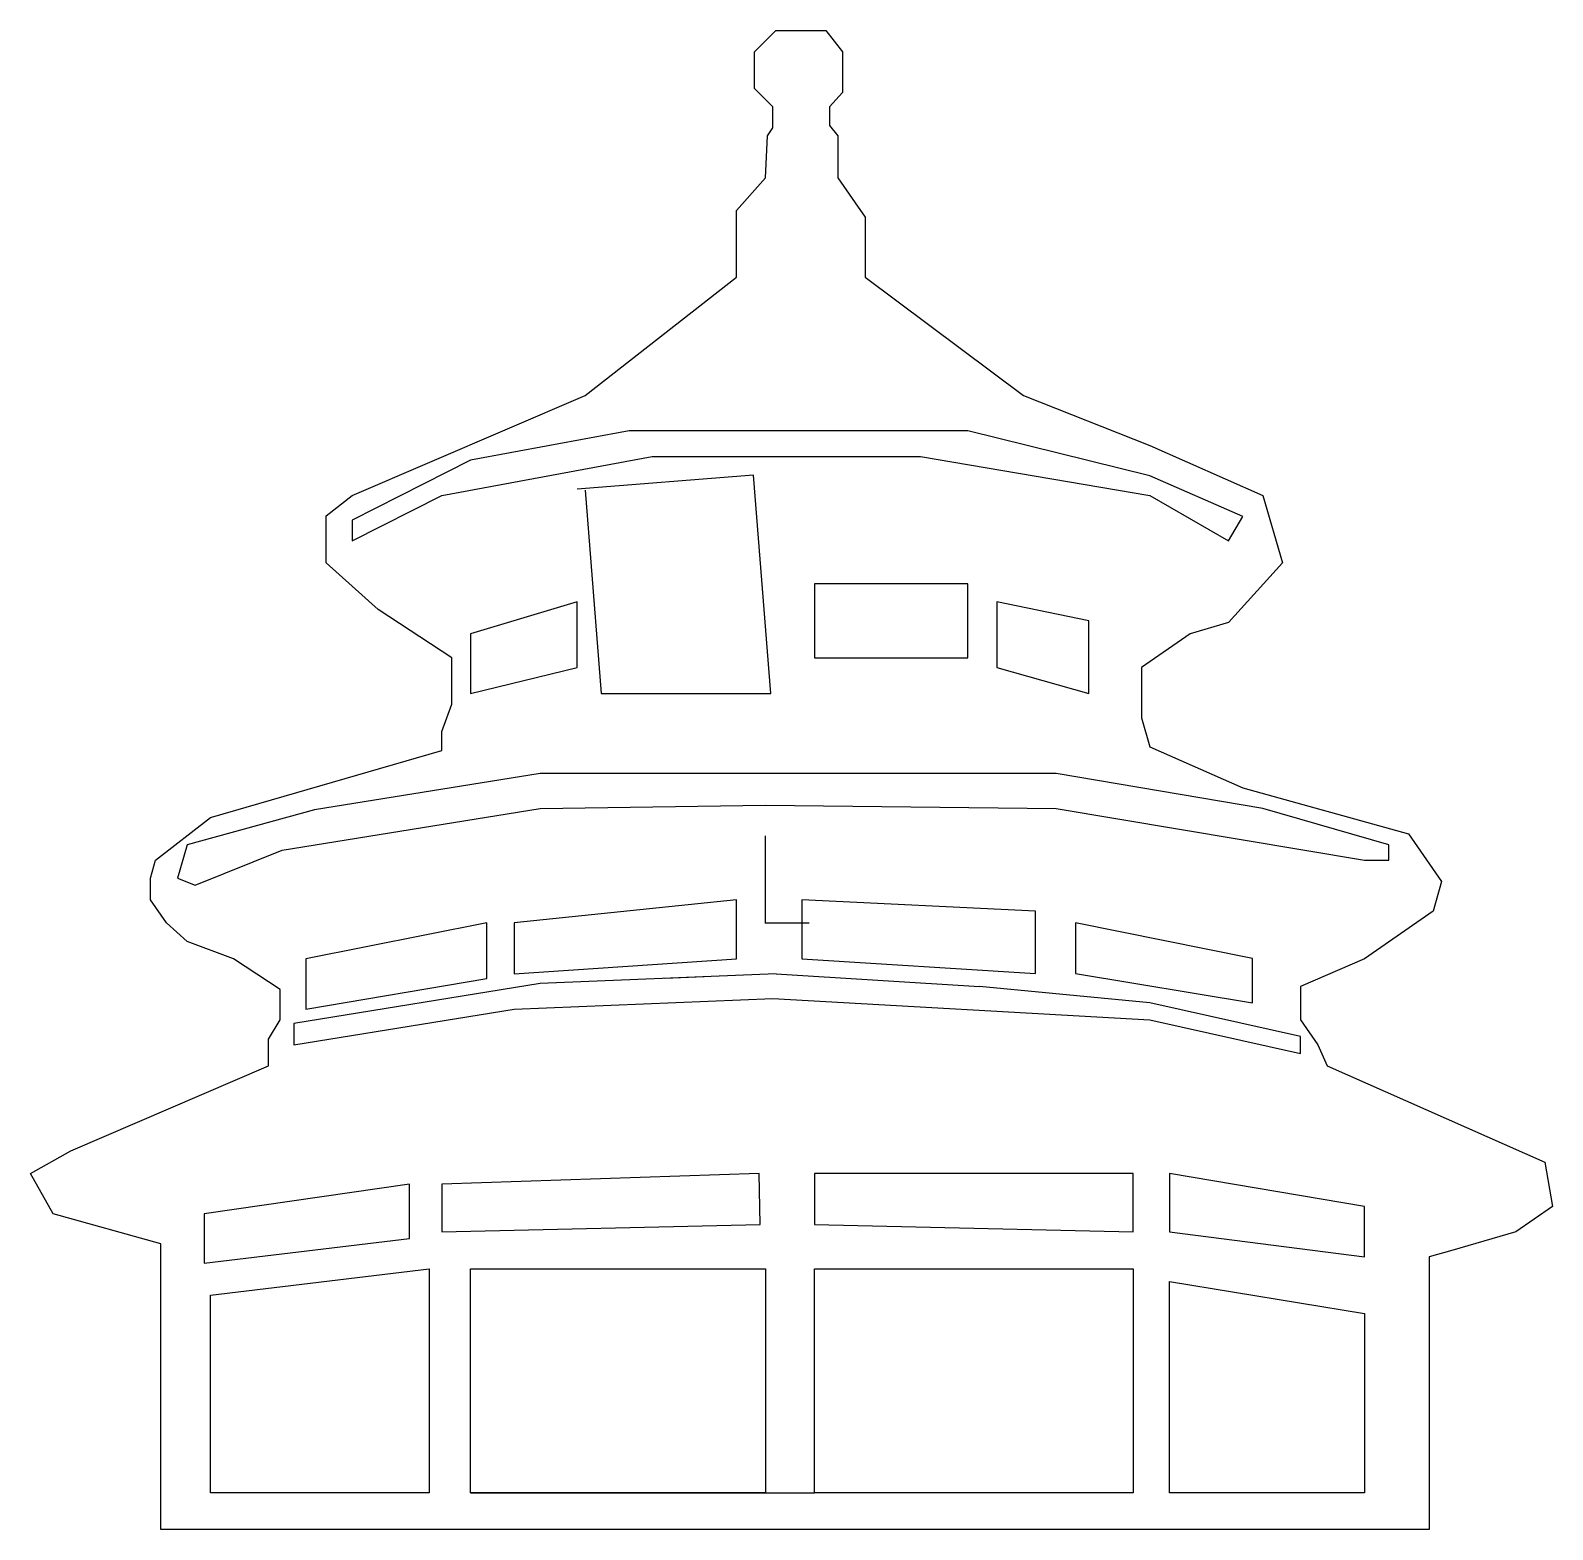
# Model space of a CAD drawing. Header units: millimetres. Extents: x -66 to 71, y -54 to 80.
import ezdxf

# ---------------------------------------------------------------- set-up
doc = ezdxf.new("R2010")
doc.units = ezdxf.units.MM
doc.header["$PDSIZE"] = -1

msp = doc.modelspace()

# ---------------------------------------------------------------- linework, layer by layer
at = {"color": 7, "linetype": 'Continuous'}
for p, q in [((-1.01, 78.18), (0.92, 80.1)), ((0.92, 80.1), (5.39, 80.1)), ((5.39, 80.1), (6.89, 78.18)), ((-1.01, 74.9), (-1.01, 78.18)), ((6.89, 78.18), (6.89, 74.52)), ((0.65, 73.24), (-1.01, 74.9)), ((6.89, 74.52), (5.74, 73.24)), ((0.65, 71.36), (0.65, 73.24)), ((5.74, 73.24), (5.74, 71.58)), ((0.16, 70.63), (0.65, 71.36)), ((5.74, 71.58), (6.49, 70.63)), ((0, 66.87), (0.16, 70.63)), ((6.49, 70.63), (6.49, 66.87)), ((-2.62, 63.94), (0, 66.87)), ((6.49, 66.87), (8.04, 64.63)), ((8.04, 64.63), (8.93, 63.35)), ((-2.62, 61.03), (-2.62, 63.94)), ((8.93, 63.35), (8.93, 59.48)), ((-2.62, 57.94), (-2.62, 61.03)), ((8.93, 59.48), (8.93, 57.94)), ((-16.21, 47.33), (-2.62, 57.94)), ((8.93, 57.94), (23.15, 47.33)), ((-37.11, 38.36), (-16.21, 47.33)), ((23.15, 47.33), (34.48, 42.85)), ((-12.24, 44.16), (-26.5, 41.52)), ((18.14, 44.16), (-12.24, 44.16)), ((34.48, 40.11), (18.14, 44.16)), ((34.48, 42.85), (44.63, 38.36)), ((-26.5, 41.52), (-37.11, 36.15)), ((-29.07, 38.36), (-10.19, 41.85)), ((-10.19, 41.85), (13.91, 41.85)), ((13.91, 41.85), (34.48, 38.36)), ((-1.08, 40.18), (-16.91, 38.93)), ((0.46, 20.57), (-1.08, 40.18)), ((42.81, 36.48), (34.48, 40.11)), ((-39.45, 36.53), (-37.11, 38.36)), ((-37.11, 34.29), (-29.07, 38.36)), ((-16.21, 38.84), (-14.77, 20.57)), ((34.48, 38.36), (41.55, 34.29)), ((44.63, 38.36), (46.37, 32.32)), ((-39.45, 32.32), (-39.45, 36.53)), ((-37.11, 36.15), (-37.11, 34.29)), ((41.55, 34.29), (42.81, 36.48)), ((-34.77, 28.12), (-39.45, 32.32)), ((46.37, 32.32), (41.55, 26.95)), ((4.38, 30.41), (4.38, 23.77)), ((18.14, 30.41), (4.38, 30.41)), ((18.14, 23.77), (18.14, 30.41)), ((-16.91, 28.8), (-26.5, 25.94)), ((-16.91, 22.91), (-16.91, 28.8)), ((20.76, 28.8), (20.76, 22.91)), ((28.99, 27.09), (20.76, 28.8)), ((-28.15, 23.77), (-34.77, 28.12)), ((28.99, 20.57), (28.99, 27.09)), ((41.55, 26.95), (38.09, 25.94)), ((-26.5, 25.94), (-26.5, 20.57)), ((38.09, 25.94), (33.73, 22.91)), ((-28.15, 19.61), (-28.15, 23.77)), ((4.38, 23.77), (14.74, 23.77)), ((14.74, 23.77), (18.14, 23.77)), ((-26.5, 20.57), (-16.91, 22.91)), ((20.76, 22.91), (28.99, 20.57)), ((33.73, 22.91), (33.73, 18.4)), ((-14.77, 20.57), (0.46, 20.57)), ((-29.07, 17.18), (-28.15, 19.61)), ((33.73, 18.4), (34.48, 15.8)), ((-29.07, 15.46), (-29.07, 17.18)), ((-49.83, 9.45), (-29.07, 15.46)), ((34.48, 15.8), (42.81, 12.11)), ((-20.22, 13.4), (-40.49, 10.13)), ((26.06, 13.4), (-20.22, 13.4)), ((44.63, 10.27), (26.06, 13.4)), ((42.81, 12.11), (57.68, 7.97)), ((-40.49, 10.13), (-51.91, 7)), ((-43.39, 6.53), (-20.23, 10.27)), ((-20.23, 10.27), (0, 10.56)), ((0, 10.56), (26.06, 10.27)), ((26.06, 10.27), (53.75, 5.61)), ((55.94, 7), (44.63, 10.27)), ((-54.76, 5.61), (-49.83, 9.45)), ((-51.91, 7), (-52.78, 3.99)), ((0, 0), (0, 7.8)), ((55.94, 5.61), (55.94, 7)), ((57.68, 7.97), (60.65, 3.7)), ((-55.21, 3.99), (-54.76, 5.61)), ((-51.19, 3.37), (-43.39, 6.53)), ((53.75, 5.61), (55.94, 5.61)), ((-55.21, 2.07), (-55.21, 3.99)), ((-52.78, 3.99), (-51.19, 3.37)), ((60.65, 3.7), (59.9, 1.04)), ((-53.77, 0), (-55.21, 2.07)), ((-2.62, 2.07), (-22.56, -0.01)), ((-2.62, -3.25), (-2.62, 2.07)), ((3.25, 2.07), (3.25, -3.25)), ((24.23, 1.04), (3.25, 2.07)), ((-25.02, 0), (-41.27, -3.25)), ((-25.02, -5), (-25.02, 0)), ((0, 0), (3.9, 0)), ((24.23, -4.55), (24.23, 1.04)), ((27.82, 0), (27.82, -4.55)), ((43.7, -3.22), (27.82, 0)), ((59.9, 1.04), (53.75, -3.25)), ((-51.91, -1.67), (-53.77, 0)), ((-22.56, -0.01), (-22.56, -4.58)), ((-47.76, -3.25), (-51.91, -1.67)), ((-43.58, -5.99), (-47.76, -3.25)), ((-41.27, -3.25), (-41.27, -7.75)), ((-22.56, -4.58), (-2.62, -3.25)), ((3.25, -3.25), (24.23, -4.55)), ((43.7, -7.2), (43.7, -3.22)), ((53.75, -3.25), (48.01, -5.71)), ((-20.24, -5.46), (-42.33, -9.03)), ((-41.27, -7.75), (-25.02, -5)), ((0.94, -4.58), (-20.24, -5.46)), ((-5.52, -4.85), (-9.06, -5)), ((0.94, -4.58), (19.2, -5.71)), ((27.82, -4.55), (43.7, -7.2)), ((-43.58, -8.7), (-43.58, -5.99)), ((-22.56, -7.75), (0.65, -6.79)), ((0.65, -6.79), (34.48, -8.7)), ((34.48, -7.2), (19.2, -5.71)), ((48.01, -5.71), (48.01, -8.7)), ((-42.33, -10.95), (-22.56, -7.75)), ((48.01, -10.21), (34.48, -7.2)), ((-44.6, -10.46), (-43.58, -8.7)), ((-42.33, -9.03), (-42.33, -10.95)), ((34.48, -8.7), (48.01, -11.72)), ((48.01, -8.7), (49.57, -10.95)), ((-44.6, -12.85), (-44.6, -10.46)), ((48.01, -11.72), (48.01, -10.21)), ((49.57, -10.95), (50.38, -12.85)), ((-62.36, -20.48), (-44.6, -12.85)), ((50.38, -12.85), (69.93, -21.5)), ((-65.98, -22.51), (-62.36, -20.48)), ((69.93, -21.5), (70.62, -25.46)), ((-63.94, -26.13), (-65.98, -22.51)), ((-0.59, -22.51), (-29.07, -23.47)), ((-0.49, -27.08), (-0.59, -22.51)), ((4.38, -22.51), (4.38, -27.08)), ((32.98, -22.51), (4.38, -22.51)), ((32.98, -27.74), (32.98, -22.51)), ((36.24, -22.51), (36.24, -27.74)), ((53.75, -25.46), (36.24, -22.51)), ((-31.97, -23.47), (-50.39, -26.13)), ((-31.97, -28.34), (-31.97, -23.47)), ((-29.07, -23.47), (-29.07, -27.74)), ((53.75, -30), (53.75, -25.46)), ((70.62, -25.46), (67.33, -27.74)), ((-54.28, -28.83), (-63.94, -26.13)), ((-50.39, -26.13), (-50.39, -30.54)), ((-29.07, -27.74), (-0.49, -27.08)), ((4.38, -27.08), (32.98, -27.74)), ((-50.39, -30.54), (-31.97, -28.34)), ((36.24, -27.74), (53.75, -30)), ((67.33, -27.74), (61.58, -29.41)), ((-54.28, -52.2), (-54.28, -28.83)), ((61.58, -29.41), (59.54, -30)), ((59.54, -30), (59.54, -32.2)), ((-49.83, -33.44), (-30.2, -31.05)), ((-30.2, -31.05), (-30.2, -51.16)), ((-26.5, -51.16), (-26.5, -31.05)), ((-26.5, -31.05), (0, -31.05)), ((0, -31.05), (0, -51.16)), ((4.38, -51.16), (4.38, -31.05)), ((4.38, -31.05), (32.98, -31.05)), ((32.98, -31.05), (32.98, -51.16)), ((36.24, -51.16), (36.24, -32.2)), ((36.24, -32.2), (53.75, -35.07)), ((59.54, -32.2), (59.54, -54.47)), ((-49.83, -51.16), (-49.83, -33.44)), ((53.75, -35.07), (53.75, -51.16)), ((-30.2, -51.16), (-49.83, -51.16)), ((0, -51.16), (-26.5, -51.16)), ((-26.5, -51.16), (4.38, -51.16)), ((32.98, -51.16), (4.38, -51.16)), ((53.75, -51.16), (36.24, -51.16)), ((-54.28, -54.47), (-54.28, -52.2)), ((59.54, -54.47), (-54.28, -54.47))]:
    msp.add_line(p, q, dxfattribs=at)
msp.add_point((0, 0), dxfattribs=at)
msp.add_point((0, 0), dxfattribs=at)

doc.saveas('drawing.dxf')
